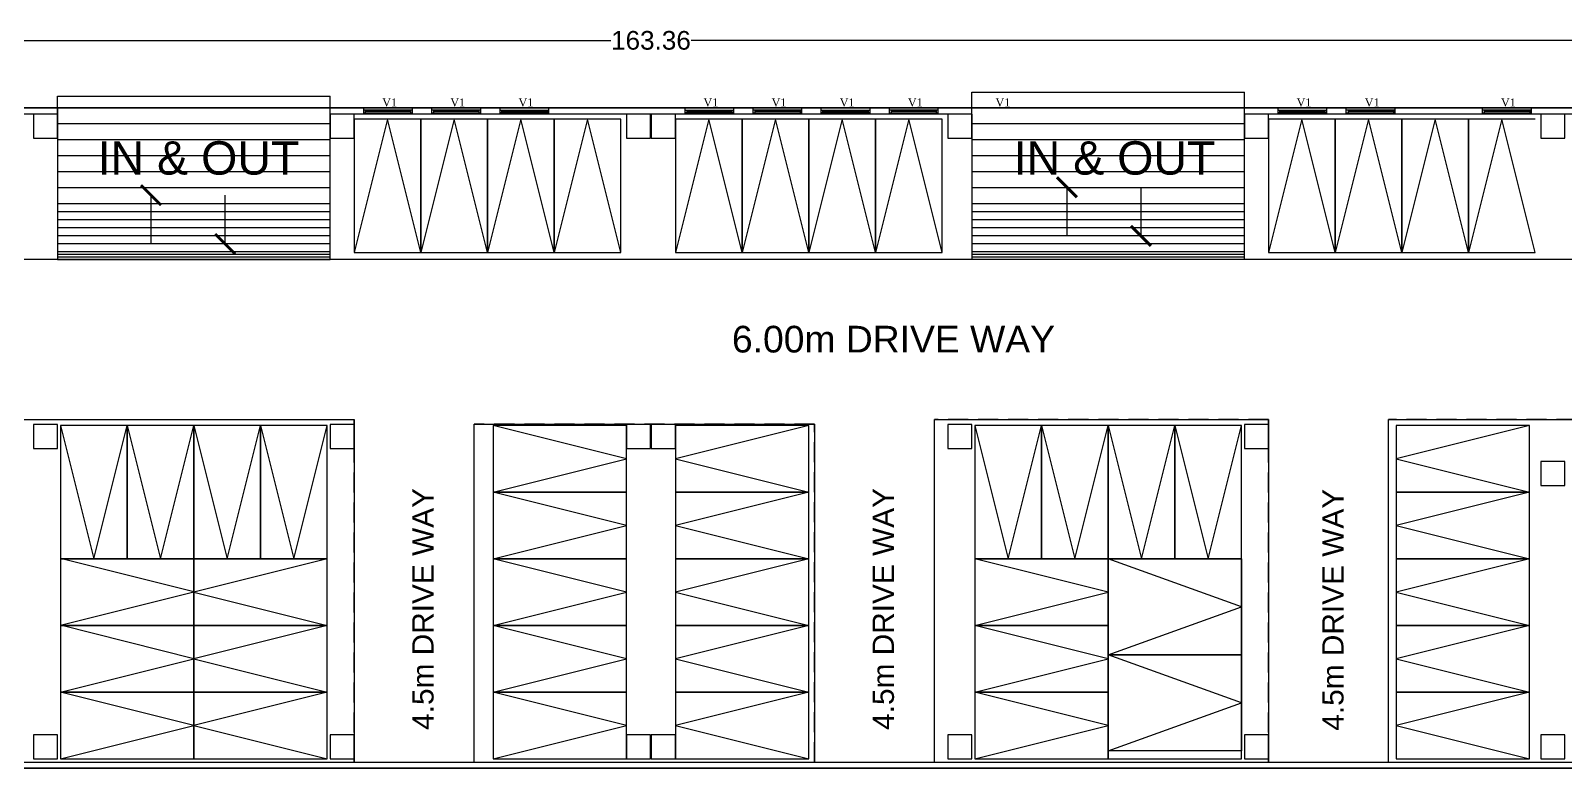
# Model space of a CAD drawing. Header units: metres. Extents: x 3229 to 14086, y -2906 to 1156.
# Drawn here: x 13699.1 to 13756.7, y -2787.9 to -2760.3 of the extents above; entities that cross this region are included whole.
import ezdxf

# ---------------------------------------------------------------- set-up
doc = ezdxf.new("R2010")
doc.units = ezdxf.units.M
doc.header["$MEASUREMENT"] = 0
doc.linetypes.add('( Hidden )', pattern=[0.375, 0.25, -0.125])
for name, color, linetype in [('BLK_1_FLR_-1_BLT_UP_AREA', 18, 'Continuous'), ('BLK_1_FLR_-1_BLT_UP_AREA_DEDUCT', 18, 'Continuous'), ('DRIVE_WAY', 254, 'Continuous')]:
    doc.layers.add(name, color=color, linetype=linetype)
doc.styles.add('arial', font='arial.ttf', dxfattribs={"height": 0.35})
doc.styles.add('rs4', font='arial.ttf')
doc.styles.get("Standard").update_dxf_attribs({"font": 'arial.ttf'})
doc.styles.add('TIMES NEW ROMAN', font='times.ttf')
doc.dimstyles.get("Standard").update_dxf_attribs({"dimtxt": 0.3, "dimasz": 0.2, "dimexe": 0.1, "dimexo": 0.3, "dimgap": 0.09, "dimtad": 1, "dimzin": 0, "dimdsep": 46, "dimtxsty": 'Standard', "dimblk": 'ARCHTICK', "dimcen": 0.09, "dimdle": 0.1, "dimadec": 0, "dimazin": 0, "dimtfac": 1, "dimtofl": 0, "dimtmove": 2, "dimatfit": 0, "dimldrblk": 'ARCHTICK', "dimfxl": 0, "dimtolj": 1, "dimtzin": 0, "dimarcsym": 0})

# ---------------------------------------------------------------- blocks, each defined once
blk = doc.blocks.new('_ArchTick')
at = {"color": 0, "linetype": 'ByBlock', "const_width": 0.15}
blk.add_lwpolyline([(-0.5, -0.5), (0.5, 0.5)], dxfattribs=at)

msp = doc.modelspace()

# ---------------------------------------------------------------- linework, layer by layer
at = {"color": 0}
for p, q in [((13640.711, -2760.654), (13720.882, -2760.654)), ((13804.071, -2760.654), (13723.901, -2760.654)), ((13700.151, -2763.415), (13699.25, -2763.415)), ((13699.25, -2763.415), (13699.25, -2764.315)), ((13700.151, -2764.315), (13700.151, -2763.415)), ((13711.266, -2763.415), (13710.365, -2763.415)), ((13710.365, -2763.415), (13710.365, -2764.315)), ((13711.266, -2764.315), (13711.266, -2763.415)), ((13722.381, -2763.415), (13721.481, -2763.415)), ((13721.481, -2763.415), (13721.481, -2764.315)), ((13722.381, -2764.315), (13722.381, -2763.415)), ((13723.306, -2763.415), (13722.406, -2763.415)), ((13722.406, -2763.415), (13722.406, -2764.315)), ((13723.306, -2764.315), (13723.306, -2763.415)), ((13734.421, -2763.415), (13733.521, -2763.415)), ((13733.521, -2763.415), (13733.521, -2764.315)), ((13734.421, -2764.315), (13734.421, -2763.415)), ((13745.536, -2763.415), (13744.636, -2763.415)), ((13744.636, -2763.415), (13744.636, -2764.315)), ((13745.536, -2764.315), (13745.536, -2763.415)), ((13756.652, -2763.415), (13755.751, -2763.415)), ((13755.751, -2763.415), (13755.751, -2764.315)), ((13756.652, -2764.315), (13756.652, -2763.415)), ((13699.25, -2764.315), (13700.151, -2764.315)), ((13710.365, -2764.315), (13711.266, -2764.315)), ((13721.481, -2764.315), (13722.381, -2764.315)), ((13722.406, -2764.315), (13723.306, -2764.315)), ((13733.521, -2764.315), (13734.421, -2764.315)), ((13744.636, -2764.315), (13745.536, -2764.315)), ((13755.751, -2764.315), (13756.652, -2764.315)), ((13700.151, -2775.051), (13699.25, -2775.051)), ((13699.25, -2775.051), (13699.25, -2775.951)), ((13700.151, -2775.951), (13700.151, -2775.051)), ((13700.258, -2775.082), (13701.508, -2780.082)), ((13701.508, -2780.082), (13702.758, -2775.082)), ((13702.758, -2775.082), (13704.008, -2780.082)), ((13704.008, -2780.082), (13705.258, -2775.082)), ((13705.258, -2775.082), (13706.508, -2780.082)), ((13706.508, -2780.082), (13707.758, -2775.082)), ((13707.758, -2775.082), (13709.008, -2780.082)), ((13709.008, -2780.082), (13710.258, -2775.082)), ((13711.266, -2775.051), (13710.365, -2775.051)), ((13710.365, -2775.051), (13710.365, -2775.951)), ((13711.266, -2775.951), (13711.266, -2775.051)), ((13722.381, -2775.051), (13721.481, -2775.051)), ((13721.481, -2775.051), (13721.481, -2775.951)), ((13722.381, -2775.951), (13722.381, -2775.051)), ((13723.306, -2775.051), (13722.406, -2775.051)), ((13722.406, -2775.051), (13722.406, -2775.951)), ((13723.306, -2775.951), (13723.306, -2775.051)), ((13734.421, -2775.051), (13733.521, -2775.051)), ((13733.521, -2775.051), (13733.521, -2775.951)), ((13734.421, -2775.951), (13734.421, -2775.051)), ((13745.536, -2775.051), (13744.636, -2775.051)), ((13744.636, -2775.051), (13744.636, -2775.951)), ((13745.536, -2775.951), (13745.536, -2775.051)), ((13699.25, -2775.951), (13700.151, -2775.951)), ((13710.365, -2775.951), (13711.266, -2775.951)), ((13721.481, -2775.951), (13722.381, -2775.951)), ((13722.406, -2775.951), (13723.306, -2775.951)), ((13733.521, -2775.951), (13734.421, -2775.951)), ((13744.636, -2775.951), (13745.536, -2775.951)), ((13756.652, -2776.441), (13755.751, -2776.441)), ((13755.751, -2776.441), (13755.751, -2777.342)), ((13756.652, -2777.342), (13756.652, -2776.441)), ((13755.751, -2777.342), (13756.652, -2777.342)), ((13700.151, -2786.686), (13699.25, -2786.686)), ((13699.25, -2786.686), (13699.25, -2787.587)), ((13700.151, -2787.587), (13700.151, -2786.686)), ((13711.266, -2786.686), (13710.365, -2786.686)), ((13710.365, -2786.686), (13710.365, -2787.587)), ((13711.266, -2787.587), (13711.266, -2786.686)), ((13722.381, -2786.686), (13721.481, -2786.686)), ((13721.481, -2786.686), (13721.481, -2787.587)), ((13722.381, -2787.587), (13722.381, -2786.686)), ((13723.306, -2786.686), (13722.406, -2786.686)), ((13722.406, -2786.686), (13722.406, -2787.587)), ((13723.306, -2787.587), (13723.306, -2786.686)), ((13734.421, -2786.686), (13733.521, -2786.686)), ((13733.521, -2786.686), (13733.521, -2787.587)), ((13734.421, -2787.587), (13734.421, -2786.686)), ((13745.536, -2786.686), (13744.636, -2786.686)), ((13744.636, -2786.686), (13744.636, -2787.587)), ((13745.536, -2787.587), (13745.536, -2786.686)), ((13756.652, -2786.686), (13755.751, -2786.686)), ((13755.751, -2786.686), (13755.751, -2787.587)), ((13756.652, -2787.587), (13756.652, -2786.686)), ((13699.25, -2787.587), (13700.151, -2787.587)), ((13710.365, -2787.587), (13711.266, -2787.587)), ((13721.481, -2787.587), (13722.381, -2787.587)), ((13722.406, -2787.587), (13723.306, -2787.587)), ((13733.521, -2787.587), (13734.421, -2787.587)), ((13744.636, -2787.587), (13745.536, -2787.587)), ((13755.751, -2787.587), (13756.652, -2787.587))]:
    msp.add_line(p, q, dxfattribs=at)
at = {"color": 0, "ltscale": 0.2}
for p, q in [((13700.151, -2763.415), (13700.151, -2762.745)), ((13700.151, -2762.745), (13710.365, -2762.745)), ((13710.365, -2763.415), (13710.365, -2762.745)), ((13734.421, -2763.418), (13734.421, -2762.597)), ((13734.421, -2762.597), (13744.636, -2762.597)), ((13744.636, -2763.418), (13744.636, -2762.597)), ((13804.071, -2763.185), (13668.817, -2763.185)), ((13700.151, -2763.185), (13700.151, -2768.867)), ((13710.365, -2768.867), (13710.365, -2763.185)), ((13711.628, -2763.415), (13711.628, -2763.185)), ((13713.457, -2763.265), (13711.628, -2763.265)), ((13711.692, -2763.366), (13711.692, -2763.265)), ((13713.394, -2763.315), (13711.692, -2763.315)), ((13713.394, -2763.366), (13713.394, -2763.265)), ((13713.457, -2763.415), (13713.457, -2763.185)), ((13714.182, -2763.415), (13714.182, -2763.185)), ((13716.011, -2763.265), (13714.182, -2763.265)), ((13714.245, -2763.265), (13714.245, -2763.366)), ((13715.948, -2763.315), (13714.245, -2763.315)), ((13715.948, -2763.366), (13715.948, -2763.265)), ((13716.011, -2763.415), (13716.011, -2763.185)), ((13716.736, -2763.415), (13716.736, -2763.185)), ((13716.736, -2763.265), (13718.565, -2763.265)), ((13716.799, -2763.366), (13716.799, -2763.265)), ((13716.799, -2763.315), (13718.501, -2763.315)), ((13718.501, -2763.265), (13718.501, -2763.366)), ((13718.565, -2763.415), (13718.565, -2763.185)), ((13723.669, -2763.415), (13723.669, -2763.185)), ((13723.669, -2763.265), (13725.498, -2763.265)), ((13723.732, -2763.265), (13723.732, -2763.366)), ((13723.732, -2763.315), (13725.434, -2763.315)), ((13725.434, -2763.366), (13725.434, -2763.265)), ((13725.498, -2763.415), (13725.498, -2763.185)), ((13726.222, -2763.415), (13726.222, -2763.185)), ((13728.052, -2763.265), (13726.222, -2763.265)), ((13726.286, -2763.265), (13726.286, -2763.366)), ((13727.988, -2763.315), (13726.286, -2763.315)), ((13727.988, -2763.265), (13727.988, -2763.366)), ((13728.052, -2763.415), (13728.052, -2763.185)), ((13728.776, -2763.415), (13728.776, -2763.185)), ((13728.776, -2763.265), (13730.605, -2763.265)), ((13728.84, -2763.366), (13728.84, -2763.265)), ((13728.84, -2763.315), (13730.542, -2763.315)), ((13730.542, -2763.366), (13730.542, -2763.265)), ((13730.605, -2763.415), (13730.605, -2763.185)), ((13731.33, -2763.415), (13731.33, -2763.185)), ((13733.159, -2763.265), (13731.33, -2763.265)), ((13731.393, -2763.265), (13731.393, -2763.366)), ((13733.096, -2763.315), (13731.393, -2763.315)), ((13733.096, -2763.366), (13733.096, -2763.265)), ((13733.159, -2763.415), (13733.159, -2763.185)), ((13745.902, -2763.418), (13745.902, -2763.185)), ((13745.902, -2763.267), (13747.731, -2763.267)), ((13745.965, -2763.369), (13745.965, -2763.267)), ((13745.965, -2763.318), (13747.668, -2763.318)), ((13747.668, -2763.369), (13747.668, -2763.267)), ((13747.731, -2763.418), (13747.731, -2763.185)), ((13748.456, -2763.418), (13748.456, -2763.185)), ((13750.285, -2763.267), (13748.456, -2763.267)), ((13748.519, -2763.267), (13748.519, -2763.369)), ((13750.221, -2763.318), (13748.519, -2763.318)), ((13750.221, -2763.267), (13750.221, -2763.369)), ((13750.285, -2763.418), (13750.285, -2763.185)), ((13753.563, -2763.418), (13753.563, -2763.185)), ((13755.392, -2763.267), (13753.563, -2763.267)), ((13753.627, -2763.267), (13753.627, -2763.369)), ((13755.329, -2763.318), (13753.627, -2763.318)), ((13755.329, -2763.267), (13755.329, -2763.369)), ((13755.392, -2763.418), (13755.392, -2763.185)), ((13700.151, -2763.415), (13668.817, -2763.415)), ((13700.151, -2763.767), (13710.365, -2763.767)), ((13734.421, -2763.415), (13710.365, -2763.415)), ((13712.516, -2763.602), (13711.266, -2768.602)), ((13711.266, -2763.602), (13711.266, -2768.602)), ((13713.766, -2763.602), (13711.266, -2763.602)), ((13711.628, -2763.366), (13713.457, -2763.366)), ((13713.766, -2768.602), (13712.516, -2763.602)), ((13715.016, -2763.602), (13713.766, -2768.602)), ((13713.766, -2763.602), (13713.766, -2768.602)), ((13716.266, -2763.602), (13713.766, -2763.602)), ((13713.766, -2768.602), (13713.766, -2763.602)), ((13714.182, -2763.366), (13716.011, -2763.366)), ((13716.266, -2768.602), (13715.016, -2763.602)), ((13717.516, -2763.602), (13716.266, -2768.602)), ((13716.266, -2763.602), (13716.266, -2768.602)), ((13718.766, -2763.602), (13716.266, -2763.602)), ((13716.266, -2768.602), (13716.266, -2763.602)), ((13718.565, -2763.366), (13716.736, -2763.366)), ((13718.766, -2768.602), (13717.516, -2763.602)), ((13720.016, -2763.602), (13718.766, -2768.602)), ((13718.766, -2763.602), (13718.766, -2768.602)), ((13721.266, -2763.602), (13718.766, -2763.602)), ((13718.766, -2768.602), (13718.766, -2763.602)), ((13721.266, -2768.602), (13720.016, -2763.602)), ((13721.266, -2768.602), (13721.266, -2763.602)), ((13724.556, -2763.602), (13723.306, -2768.602)), ((13723.306, -2763.602), (13723.306, -2768.602)), ((13725.806, -2763.602), (13723.306, -2763.602)), ((13725.498, -2763.366), (13723.669, -2763.366)), ((13725.806, -2768.602), (13724.556, -2763.602)), ((13727.056, -2763.602), (13725.806, -2768.602)), ((13725.806, -2763.602), (13725.806, -2768.602)), ((13728.306, -2763.602), (13725.806, -2763.602)), ((13725.806, -2768.602), (13725.806, -2763.602)), ((13726.222, -2763.366), (13728.052, -2763.366)), ((13728.306, -2768.602), (13727.056, -2763.602)), ((13729.556, -2763.602), (13728.306, -2768.602)), ((13728.306, -2763.602), (13728.306, -2768.602)), ((13730.806, -2763.602), (13728.306, -2763.602)), ((13728.306, -2768.602), (13728.306, -2763.602)), ((13730.605, -2763.366), (13728.776, -2763.366)), ((13730.806, -2768.602), (13729.556, -2763.602)), ((13732.056, -2763.602), (13730.806, -2768.602)), ((13730.806, -2763.602), (13730.806, -2768.602)), ((13733.306, -2763.602), (13730.806, -2763.602)), ((13730.806, -2768.602), (13730.806, -2763.602)), ((13731.33, -2763.366), (13733.159, -2763.366)), ((13733.306, -2768.602), (13732.056, -2763.602)), ((13733.306, -2768.602), (13733.306, -2763.602)), ((13734.421, -2763.418), (13734.421, -2763.418)), ((13734.421, -2763.418), (13734.421, -2768.867)), ((13734.421, -2763.767), (13744.636, -2763.767)), ((13803.841, -2763.415), (13744.636, -2763.415)), ((13744.636, -2768.867), (13744.636, -2763.418)), ((13746.786, -2763.602), (13745.536, -2768.602)), ((13745.536, -2763.602), (13745.536, -2768.602)), ((13748.036, -2763.602), (13745.536, -2763.602)), ((13747.731, -2763.369), (13745.902, -2763.369)), ((13748.036, -2768.602), (13746.786, -2763.602)), ((13749.286, -2763.602), (13748.036, -2768.602)), ((13748.036, -2763.602), (13748.036, -2768.602)), ((13750.536, -2763.602), (13748.036, -2763.602)), ((13748.036, -2768.602), (13748.036, -2763.602)), ((13748.456, -2763.369), (13750.285, -2763.369)), ((13750.536, -2768.602), (13749.286, -2763.602)), ((13751.786, -2763.602), (13750.536, -2768.602)), ((13750.536, -2763.602), (13750.536, -2768.602)), ((13753.036, -2763.602), (13750.536, -2763.602)), ((13750.536, -2768.602), (13750.536, -2763.602)), ((13753.036, -2768.602), (13751.786, -2763.602)), ((13754.286, -2763.602), (13753.036, -2768.602)), ((13753.036, -2763.602), (13753.036, -2768.602)), ((13755.536, -2763.602), (13753.036, -2763.602)), ((13753.036, -2768.602), (13753.036, -2763.602)), ((13753.563, -2763.369), (13755.392, -2763.369)), ((13755.536, -2768.602), (13754.286, -2763.602)), ((13700.151, -2764.367), (13710.365, -2764.367)), ((13734.421, -2764.367), (13744.636, -2764.367)), ((13700.151, -2764.967), (13710.365, -2764.967)), ((13734.421, -2764.967), (13744.636, -2764.967)), ((13700.151, -2765.567), (13710.365, -2765.567)), ((13734.421, -2765.567), (13744.636, -2765.567)), ((13700.151, -2766.167), (13710.365, -2766.167)), ((13734.421, -2766.167), (13744.636, -2766.167)), ((13700.151, -2766.767), (13710.365, -2766.767)), ((13734.421, -2766.767), (13744.636, -2766.767)), ((13700.151, -2767.067), (13710.365, -2767.067)), ((13734.421, -2767.067), (13744.636, -2767.067)), ((13700.151, -2767.367), (13710.365, -2767.367)), ((13700.151, -2767.667), (13710.365, -2767.667)), ((13734.421, -2767.367), (13744.636, -2767.367)), ((13734.421, -2767.667), (13744.636, -2767.667)), ((13700.151, -2767.967), (13710.365, -2767.967)), ((13700.151, -2768.267), (13710.365, -2768.267)), ((13734.421, -2767.967), (13744.636, -2767.967)), ((13734.421, -2768.267), (13744.636, -2768.267)), ((13700.151, -2768.567), (13710.365, -2768.567)), ((13700.151, -2768.667), (13710.365, -2768.667)), ((13700.151, -2768.767), (13710.365, -2768.767)), ((13700.151, -2768.867), (13710.365, -2768.867)), ((13711.266, -2768.602), (13713.766, -2768.602)), ((13713.766, -2768.602), (13716.266, -2768.602)), ((13716.266, -2768.602), (13718.766, -2768.602)), ((13718.766, -2768.602), (13721.266, -2768.602)), ((13723.306, -2768.602), (13725.806, -2768.602)), ((13725.806, -2768.602), (13728.306, -2768.602)), ((13728.306, -2768.602), (13730.806, -2768.602)), ((13730.806, -2768.602), (13733.306, -2768.602)), ((13734.421, -2768.567), (13744.636, -2768.567)), ((13734.421, -2768.667), (13744.636, -2768.667)), ((13734.421, -2768.767), (13744.636, -2768.767)), ((13744.636, -2768.867), (13734.421, -2768.867)), ((13745.536, -2768.602), (13748.036, -2768.602)), ((13748.036, -2768.602), (13750.536, -2768.602)), ((13750.536, -2768.602), (13753.036, -2768.602)), ((13753.036, -2768.602), (13755.536, -2768.602)), ((13700.258, -2775.082), (13700.258, -2780.082)), ((13702.758, -2775.082), (13700.258, -2775.082)), ((13702.758, -2775.082), (13702.758, -2780.082)), ((13705.258, -2775.082), (13702.758, -2775.082)), ((13702.758, -2780.082), (13702.758, -2775.082)), ((13705.258, -2775.082), (13705.258, -2780.082)), ((13707.758, -2775.082), (13705.258, -2775.082)), ((13705.258, -2780.082), (13705.258, -2775.082)), ((13707.758, -2775.082), (13707.758, -2780.082)), ((13710.258, -2775.082), (13707.758, -2775.082)), ((13707.758, -2780.082), (13707.758, -2775.082)), ((13710.258, -2780.082), (13710.258, -2775.082)), ((13721.481, -2776.332), (13716.481, -2775.082)), ((13721.481, -2775.087), (13716.481, -2775.087)), ((13716.481, -2775.087), (13716.481, -2777.587)), ((13721.481, -2777.587), (13721.481, -2775.087)), ((13728.306, -2775.087), (13723.306, -2776.337)), ((13728.306, -2775.087), (13723.306, -2775.087)), ((13723.306, -2775.087), (13723.306, -2777.587)), ((13728.306, -2777.587), (13728.306, -2775.087)), ((13734.529, -2775.082), (13734.529, -2780.082)), ((13737.029, -2775.082), (13734.529, -2775.082)), ((13734.529, -2775.082), (13735.779, -2780.082)), ((13735.779, -2780.082), (13737.029, -2775.082)), ((13737.029, -2775.082), (13737.029, -2780.082)), ((13739.529, -2775.082), (13737.029, -2775.082)), ((13737.029, -2780.082), (13737.029, -2775.082)), ((13737.029, -2775.082), (13738.279, -2780.082)), ((13738.279, -2780.082), (13739.529, -2775.082)), ((13739.529, -2775.082), (13739.529, -2780.082)), ((13742.029, -2775.082), (13739.529, -2775.082)), ((13739.529, -2780.082), (13739.529, -2775.082)), ((13739.529, -2775.082), (13740.779, -2780.082)), ((13740.779, -2780.082), (13742.029, -2775.082)), ((13742.029, -2775.082), (13742.029, -2780.082)), ((13744.529, -2775.082), (13742.029, -2775.082)), ((13742.029, -2780.082), (13742.029, -2775.082)), ((13742.029, -2775.082), (13743.279, -2780.082)), ((13743.279, -2780.082), (13744.529, -2775.082)), ((13744.529, -2780.082), (13744.529, -2775.082)), ((13755.323, -2775.082), (13750.323, -2776.332)), ((13755.323, -2775.082), (13750.323, -2775.082)), ((13750.323, -2775.082), (13750.323, -2777.582)), ((13755.323, -2777.582), (13755.323, -2775.082)), ((13750.036, -2779.275), (13750.036, -2775.675)), ((13716.481, -2777.582), (13721.481, -2776.332)), ((13723.306, -2776.337), (13728.306, -2777.587)), ((13750.323, -2776.332), (13755.323, -2777.582)), ((13721.481, -2778.832), (13716.481, -2777.582)), ((13716.481, -2777.587), (13721.481, -2777.587)), ((13721.481, -2777.587), (13716.481, -2777.587)), ((13716.481, -2777.587), (13716.481, -2780.087)), ((13721.481, -2780.087), (13721.481, -2777.587)), ((13723.306, -2777.587), (13728.306, -2777.587)), ((13728.306, -2777.587), (13723.306, -2778.837)), ((13728.306, -2777.587), (13723.306, -2777.587)), ((13723.306, -2777.587), (13723.306, -2780.087)), ((13728.306, -2780.087), (13728.306, -2777.587)), ((13750.323, -2777.582), (13755.323, -2777.582)), ((13755.323, -2777.582), (13750.323, -2778.832)), ((13755.323, -2777.582), (13750.323, -2777.582)), ((13750.323, -2777.582), (13750.323, -2780.082)), ((13755.323, -2780.082), (13755.323, -2777.582)), ((13716.481, -2780.082), (13721.481, -2778.832)), ((13723.306, -2778.837), (13728.306, -2780.087)), ((13750.323, -2778.832), (13755.323, -2780.082)), ((13750.036, -2782.875), (13750.036, -2779.275)), ((13705.258, -2781.328), (13700.258, -2780.078)), ((13700.258, -2780.082), (13702.758, -2780.082)), ((13705.258, -2780.082), (13700.258, -2780.082)), ((13700.258, -2780.082), (13700.258, -2782.582)), ((13702.758, -2780.082), (13705.258, -2780.082)), ((13705.258, -2780.082), (13707.758, -2780.082)), ((13710.258, -2780.082), (13705.258, -2781.332)), ((13710.258, -2780.082), (13705.258, -2780.082)), ((13705.258, -2780.082), (13705.258, -2782.582)), ((13705.258, -2782.582), (13705.258, -2780.082)), ((13707.758, -2780.082), (13710.258, -2780.082)), ((13710.258, -2782.582), (13710.258, -2780.082)), ((13721.481, -2781.332), (13716.481, -2780.082)), ((13716.481, -2780.087), (13721.481, -2780.087)), ((13721.481, -2780.087), (13716.481, -2780.087)), ((13716.481, -2780.087), (13716.481, -2782.587)), ((13721.481, -2782.587), (13721.481, -2780.087)), ((13723.306, -2780.087), (13728.306, -2780.087)), ((13728.306, -2780.087), (13723.306, -2781.337)), ((13728.306, -2780.087), (13723.306, -2780.087)), ((13723.306, -2780.087), (13723.306, -2782.587)), ((13728.306, -2782.587), (13728.306, -2780.087)), ((13734.529, -2780.082), (13737.029, -2780.082)), ((13739.529, -2781.332), (13734.529, -2780.082)), ((13739.529, -2780.087), (13734.529, -2780.087)), ((13734.529, -2780.087), (13734.529, -2782.587)), ((13737.029, -2780.082), (13739.529, -2780.082)), ((13739.529, -2780.082), (13742.029, -2780.082)), ((13739.529, -2780.087), (13744.529, -2780.087)), ((13744.529, -2780.087), (13739.529, -2780.087)), ((13739.529, -2780.087), (13739.529, -2782.587)), ((13739.529, -2782.587), (13739.529, -2780.087)), ((13744.529, -2781.887), (13739.529, -2780.087)), ((13742.029, -2780.082), (13744.529, -2780.082)), ((13744.529, -2780.087), (13744.529, -2783.687)), ((13744.529, -2782.587), (13744.529, -2780.087)), ((13750.323, -2780.082), (13755.323, -2780.082)), ((13755.323, -2780.082), (13750.323, -2781.332)), ((13755.323, -2780.082), (13750.323, -2780.082)), ((13750.323, -2780.082), (13750.323, -2782.582)), ((13755.323, -2782.582), (13755.323, -2780.082)), ((13700.258, -2782.578), (13705.258, -2781.328)), ((13705.258, -2781.332), (13710.258, -2782.582)), ((13716.481, -2782.582), (13721.481, -2781.332)), ((13723.306, -2781.337), (13728.306, -2782.587)), ((13734.529, -2782.582), (13739.529, -2781.332)), ((13750.323, -2781.332), (13755.323, -2782.582)), ((13739.529, -2783.687), (13744.529, -2781.887)), ((13705.258, -2783.828), (13700.258, -2782.578)), ((13700.258, -2782.582), (13705.258, -2782.582)), ((13705.258, -2782.582), (13700.258, -2782.582)), ((13700.258, -2782.582), (13700.258, -2785.082)), ((13705.258, -2782.582), (13710.258, -2782.582)), ((13710.258, -2782.582), (13705.258, -2783.832)), ((13710.258, -2782.582), (13705.258, -2782.582)), ((13705.258, -2782.582), (13705.258, -2785.082)), ((13705.258, -2785.082), (13705.258, -2782.582)), ((13710.258, -2785.082), (13710.258, -2782.582)), ((13721.481, -2783.832), (13716.481, -2782.582)), ((13716.481, -2782.587), (13721.481, -2782.587)), ((13721.481, -2782.587), (13716.481, -2782.587)), ((13716.481, -2782.587), (13716.481, -2785.087)), ((13721.481, -2785.087), (13721.481, -2782.587)), ((13723.306, -2782.587), (13728.306, -2782.587)), ((13728.306, -2782.587), (13723.306, -2783.837)), ((13728.306, -2782.587), (13723.306, -2782.587)), ((13723.306, -2782.587), (13723.306, -2785.087)), ((13728.306, -2785.087), (13728.306, -2782.587)), ((13734.529, -2782.587), (13739.529, -2782.587)), ((13739.529, -2782.587), (13734.529, -2782.587)), ((13734.529, -2782.587), (13734.529, -2785.087)), ((13739.529, -2783.837), (13734.529, -2782.587)), ((13739.529, -2782.587), (13739.529, -2785.087)), ((13739.529, -2785.087), (13739.529, -2782.587)), ((13744.529, -2785.087), (13744.529, -2782.587)), ((13750.323, -2782.582), (13755.323, -2782.582)), ((13755.323, -2782.582), (13750.323, -2783.832)), ((13755.323, -2782.582), (13750.323, -2782.582)), ((13750.323, -2782.582), (13750.323, -2785.082)), ((13755.323, -2785.082), (13755.323, -2782.582)), ((13700.258, -2785.078), (13705.258, -2783.828)), ((13705.258, -2783.832), (13710.258, -2785.082)), ((13716.481, -2785.082), (13721.481, -2783.832)), ((13723.306, -2783.837), (13728.306, -2785.087)), ((13734.529, -2785.087), (13739.529, -2783.837)), ((13744.529, -2785.487), (13739.529, -2783.687)), ((13744.529, -2783.687), (13739.529, -2783.687)), ((13739.529, -2783.687), (13744.529, -2783.687)), ((13744.529, -2783.687), (13744.529, -2787.287)), ((13750.323, -2783.832), (13755.323, -2785.082)), ((13705.258, -2786.328), (13700.258, -2785.078)), ((13700.258, -2785.082), (13705.258, -2785.082)), ((13705.258, -2785.082), (13700.258, -2785.082)), ((13700.258, -2785.082), (13700.258, -2787.582)), ((13705.258, -2785.082), (13710.258, -2785.082)), ((13710.258, -2785.082), (13705.258, -2786.332)), ((13710.258, -2785.082), (13705.258, -2785.082)), ((13705.258, -2785.082), (13705.258, -2787.582)), ((13705.258, -2787.582), (13705.258, -2785.082)), ((13710.258, -2787.582), (13710.258, -2785.082)), ((13721.481, -2786.332), (13716.481, -2785.082)), ((13716.481, -2785.087), (13721.481, -2785.087)), ((13721.481, -2785.087), (13716.481, -2785.087)), ((13716.481, -2785.087), (13716.481, -2787.587)), ((13721.481, -2787.587), (13721.481, -2785.087)), ((13723.306, -2785.087), (13728.306, -2785.087)), ((13728.306, -2785.087), (13723.306, -2786.337)), ((13728.306, -2785.087), (13723.306, -2785.087)), ((13723.306, -2785.087), (13723.306, -2787.587)), ((13728.306, -2787.587), (13728.306, -2785.087)), ((13734.529, -2785.087), (13739.529, -2785.087)), ((13739.529, -2785.087), (13734.529, -2785.087)), ((13734.529, -2785.087), (13734.529, -2787.587)), ((13739.529, -2786.337), (13734.529, -2785.087)), ((13739.529, -2785.087), (13739.529, -2787.587)), ((13739.529, -2787.587), (13739.529, -2785.087)), ((13744.529, -2787.587), (13744.529, -2785.087)), ((13750.323, -2785.082), (13755.323, -2785.082)), ((13755.323, -2785.082), (13750.323, -2786.332)), ((13755.323, -2785.082), (13750.323, -2785.082)), ((13750.323, -2785.082), (13750.323, -2787.582)), ((13755.323, -2787.582), (13755.323, -2785.082)), ((13739.529, -2787.287), (13744.529, -2785.487)), ((13700.258, -2787.578), (13705.258, -2786.328)), ((13705.258, -2786.332), (13710.258, -2787.582)), ((13716.481, -2787.582), (13721.481, -2786.332)), ((13723.306, -2786.337), (13728.306, -2787.587)), ((13734.529, -2787.587), (13739.529, -2786.337)), ((13750.323, -2786.332), (13755.323, -2787.582)), ((13744.529, -2787.287), (13739.529, -2787.287)), ((13640.711, -2787.937), (13804.071, -2787.937)), ((13640.941, -2787.707), (13803.841, -2787.707)), ((13700.258, -2787.582), (13705.258, -2787.582)), ((13705.258, -2787.582), (13710.258, -2787.582)), ((13716.481, -2787.587), (13721.481, -2787.587)), ((13723.306, -2787.587), (13728.306, -2787.587)), ((13734.529, -2787.587), (13739.529, -2787.587)), ((13739.529, -2787.587), (13744.529, -2787.587)), ((13750.323, -2787.582), (13755.323, -2787.582))]:
    msp.add_line(p, q, dxfattribs=at)
at = {"color": 0, "linetype": '( Hidden )', "ltscale": 3}
for p, q in [((13734.421, -2768.867), (13710.365, -2768.867)), ((13803.841, -2768.867), (13744.636, -2768.867)), ((13711.266, -2787.72), (13711.266, -2774.867)), ((13728.521, -2775.038), (13715.766, -2775.038)), ((13715.766, -2787.72), (13715.766, -2775.038)), ((13728.521, -2787.707), (13728.521, -2775.038)), ((13745.536, -2774.867), (13733.021, -2774.867)), ((13733.021, -2787.707), (13733.021, -2774.867)), ((13745.536, -2787.72), (13745.536, -2774.867)), ((13776.215, -2774.867), (13750.036, -2774.867)), ((13750.036, -2787.72), (13750.036, -2774.867))]:
    msp.add_line(p, q, dxfattribs=at)
for points in [[(13700.151, -2768.867), (13674.271, -2768.867), (13658.644, -2764.316)], [(13698.75, -2787.707), (13698.75, -2774.867), (13711.266, -2774.867)]]:
    msp.add_lwpolyline(points, dxfattribs=at)
at = {"layer": 'BLK_1_FLR_-1_BLT_UP_AREA', "color": 18}
msp.add_lwpolyline([(13640.695, -2763.185), (13804.054, -2763.185), (13804.054, -2787.937), (13640.695, -2787.937)], close=True, dxfattribs=at)
at = {"layer": 'BLK_1_FLR_-1_BLT_UP_AREA_DEDUCT', "color": 18}
msp.add_lwpolyline([(13640.711, -2763.185), (13804.071, -2763.185), (13804.071, -2787.937), (13640.711, -2787.937)], close=True, dxfattribs=at)
at = {"layer": 'DRIVE_WAY'}
msp.add_lwpolyline([(13698.75, -2774.867), (13711.266, -2774.867), (13711.266, -2787.707), (13715.766, -2787.707), (13715.766, -2775.038), (13728.521, -2775.038), (13728.521, -2787.707), (13733.021, -2787.707), (13733.021, -2774.867), (13745.536, -2774.867), (13745.536, -2787.707), (13750.036, -2787.707), (13750.036, -2774.867), (13776.215, -2774.867), (13776.215, -2787.707), (13780.715, -2787.707), (13780.715, -2774.867), (13792.73, -2774.867), (13792.73, -2787.707), (13797.23, -2787.707), (13797.23, -2774.867), (13803.841, -2774.867), (13803.841, -2768.867), (13674.287, -2768.867)], dxfattribs=at)

# ---------------------------------------------------------------- texts
at = {"color": 0, "style": 'rs4'}
for p in [(13701.65, -2765.683), (13735.987, -2765.683)]:
    msp.add_text('IN & OUT', height=1.25, dxfattribs=at).set_placement(p)
at = {"color": 0}
msp.add_text('6.00m DRIVE WAY', height=1, dxfattribs=at).set_placement((13725.427, -2772.351))
for p in [(13714.243, -2786.497), (13731.499, -2786.497), (13748.352, -2786.528)]:
    msp.add_text('4.5m DRIVE WAY', height=0.8, rotation=90, dxfattribs=at).set_placement(p)
at = {"color": 0, "insert": (13722.391, -2760.654), "char_height": 0.35, "attachment_point": 5, "style": 'arial'}
msp.add_mtext('\\A1;{\\H2x;163.36}', dxfattribs=at)
at = {"color": 0, "char_height": 0.3, "attachment_point": 1, "style": 'TIMES NEW ROMAN'}
for insert in [(13711.602, -2762.827), (13714.156, -2762.827), (13716.71, -2762.827), (13723.643, -2762.827), (13726.196, -2762.827), (13728.75, -2762.827), (13731.304, -2762.827), (13734.589, -2762.827), (13745.876, -2762.827), (13748.43, -2762.827), (13753.537, -2762.827)]:
    msp.add_mtext_dynamic_manual_height_columns('{\\W6.332423; }V1', width=1.88596, gutter_width=15, heights=[0], dxfattribs=dict(at, insert=insert))

# ---------------------------------------------------------------- leaders
at = {"color": 0, "ltscale": 0.2}
for points in [[(13737.982, -2766.153), (13737.982, -2767.982)], [(13740.761, -2767.982), (13740.761, -2766.153)], [(13703.652, -2766.453), (13703.652, -2768.282)], [(13706.431, -2768.282), (13706.431, -2766.453)]]:
    msp.add_leader(points, dimstyle='Standard', override={"dimscale": 1, "dimasz": 0.75, "dimtad": 0}, dxfattribs=at)

doc.saveas('drawing.dxf')
